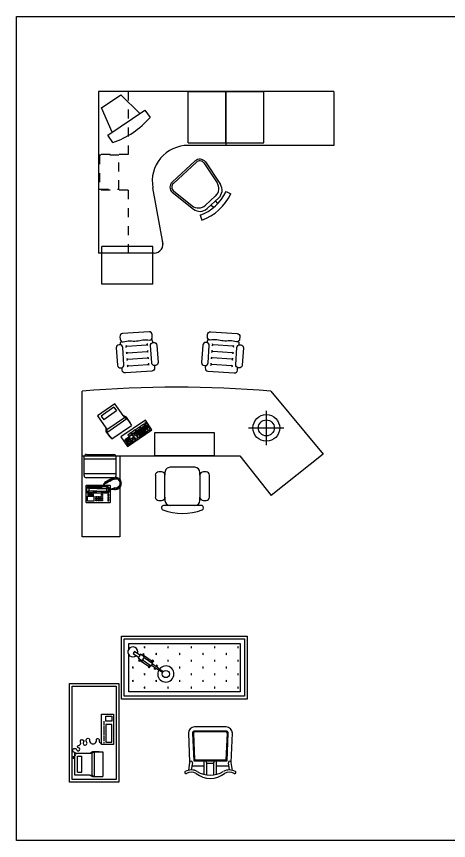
# Model space of a CAD drawing. Extents: x 0.3 to 17.9, y 0.2 to 10.4.
# Drawn here: x 0.34 to 5.15, y 0.21 to 9.38 of the extents above; entities that cross this region are included whole.
import ezdxf

# ---------------------------------------------------------------- set-up
doc = ezdxf.new("R2010")
doc.units = 0
doc.header["$MEASUREMENT"] = 0
doc.linetypes.add('DASHED2', pattern=[0.375, 0.25, -0.125])
doc.layers.get('0').update_dxf_attribs({"linetype": 'CONTINUOUS'})
doc.layers.add('Deftpoints', color=7, linetype='CONTINUOUS', plot=False)
doc.layers.add('www.dwgautocad.com', color=7, linetype='CONTINUOUS')
doc.styles.get("Standard").update_dxf_attribs({"font": 'verdana.ttf'})

# ---------------------------------------------------------------- blocks, each defined once
blk = doc.blocks.new('A$C171345A8')
for p, q in [((3772, 2304), (3772, 3804)), ((3772, 3804), (4472, 3804)), ((4472, 3804), (4472, 1105)), ((2248, 3226), (2384, 3226)), ((2384, 3226), (2841, 3226)), ((2841, 3226), (2937, 3226)), ((2937, 3226), (2962, 3226)), ((2110, 3068), (2110, 2664)), ((2224, 3132), (2174, 3132)), ((2288, 3130), (2288, 3068)), ((2288, 2664), (2288, 3068)), ((2937, 3068), (2937, 3130)), ((2937, 3068), (2937, 2664)), ((3052, 3132), (3002, 3132)), ((3116, 2664), (3116, 3068)), ((0, 2272), (970, 3040)), ((1551, 2304), (970, 3040)), ((2288, 2664), (2288, 2613)), ((2937, 2613), (2937, 2664)), ((3844, 2674), (3844, 2321)), ((4437, 2670), (4434, 2317)), ((2174, 2599), (2224, 2599)), ((2384, 2517), (2841, 2517)), ((3002, 2599), (3052, 2599)), ((4472, 2304), (1551, 2304)), ((2023, 2304), (3125, 2304)), ((2023, 1870), (2023, 2304)), ((3125, 2304), (3125, 1870)), ((973, 1105), (0, 2272)), ((1055, 2105), (1055, 1471)), ((3125, 1870), (2023, 1870)), ((1391, 1781), (731, 1781)), ((1592, 716), (1589, 667)), ((1706, 634), (2069, 608)), ((3616, 634), (3253, 608)), ((3730, 716), (3733, 667)), ((1697, 512), (2060, 487)), ((3625, 512), (3262, 487)), ((1689, 390), (2052, 365)), ((3634, 390), (3270, 365)), ((1680, 269), (2043, 243)), ((3642, 269), (3279, 243))]:
    blk.add_line(p, q)
at = {"linetype": 'ByBlock'}
for p, q in [((3954, 3169), (3961, 3175)), ((3954, 2933), (3954, 3169)), ((3961, 3175), (4395, 3175)), ((3995, 3137), (3976, 3137)), ((3976, 3137), (3976, 3106)), ((3976, 3106), (3995, 3106)), ((3995, 3093), (3976, 3093)), ((3976, 3093), (3976, 3062)), ((3976, 3062), (3995, 3062)), ((3995, 3106), (3995, 3137)), ((3995, 3062), (3995, 3093)), ((4096, 3122), (4096, 3140)), ((4096, 3140), (4115, 3140)), ((4115, 3122), (4096, 3122)), ((4096, 3109), (4115, 3109)), ((4096, 3090), (4096, 3109)), ((4115, 3090), (4096, 3090)), ((4096, 3059), (4096, 3078)), ((4096, 3078), (4115, 3078)), ((4115, 3140), (4115, 3122)), ((4115, 3109), (4115, 3090)), ((4115, 3078), (4115, 3059)), ((4131, 3122), (4131, 3140)), ((4131, 3140), (4149, 3140)), ((4149, 3122), (4131, 3122)), ((4131, 3109), (4149, 3109)), ((4131, 3090), (4131, 3109)), ((4149, 3090), (4131, 3090)), ((4131, 3078), (4149, 3078)), ((4131, 3059), (4131, 3078)), ((4149, 3140), (4149, 3122)), ((4149, 3109), (4149, 3090)), ((4149, 3078), (4149, 3059)), ((4165, 3122), (4165, 3140)), ((4165, 3140), (4184, 3140)), ((4184, 3122), (4165, 3122)), ((4165, 3090), (4165, 3109)), ((4165, 3109), (4184, 3109)), ((4184, 3090), (4165, 3090)), ((4165, 3059), (4165, 3078)), ((4165, 3078), (4184, 3078)), ((4184, 3140), (4184, 3122)), ((4184, 3109), (4184, 3090)), ((4184, 3078), (4184, 3059)), ((4200, 3122), (4200, 3140)), ((4200, 3140), (4219, 3140)), ((4219, 3122), (4200, 3122)), ((4200, 3109), (4219, 3109)), ((4200, 3090), (4200, 3109)), ((4219, 3090), (4200, 3090)), ((4200, 3059), (4200, 3078)), ((4200, 3078), (4219, 3078)), ((4219, 3140), (4219, 3122)), ((4219, 3109), (4219, 3090)), ((4219, 3078), (4219, 3059)), ((4256, 3052), (4256, 3144)), ((4256, 3144), (4373, 3144)), ((4373, 3144), (4373, 3052)), ((4395, 3175), (4401, 3169)), ((4401, 3169), (4401, 2854)), ((3813, 2923), (3799, 2915)), ((3799, 2915), (3803, 2895)), ((3827, 2905), (3813, 2923)), ((3829, 2925), (3827, 2905)), ((3847, 2927), (3829, 2925)), ((3857, 2909), (3847, 2927)), ((3861, 2927), (3857, 2909)), ((3876, 2926), (3861, 2927)), ((3883, 2919), (3876, 2926)), ((3876, 2900), (3885, 2911)), ((3887, 2921), (3883, 2919)), ((3885, 2911), (3901, 2911)), ((3903, 2920), (3887, 2921)), ((3901, 2911), (3917, 2913)), ((3933, 2928), (3903, 2920)), ((3917, 2913), (3947, 2920)), ((3965, 2936), (3933, 2928)), ((3947, 2920), (3967, 2925)), ((3954, 2854), (3954, 2922)), ((3992, 2936), (3965, 2936)), ((3967, 2925), (3992, 2927)), ((3995, 3049), (3976, 3049)), ((3976, 3049), (3976, 3018)), ((3976, 3018), (3995, 3018)), ((3980, 2980), (3995, 2996)), ((3980, 2936), (3980, 2980)), ((3980, 2889), (3980, 2926)), ((3983, 2971), (3989, 2983)), ((3983, 2971), (3983, 2936)), ((4024, 2955), (3983, 2971)), ((3983, 2926), (3983, 2895)), ((4024, 2911), (3983, 2895)), ((3989, 2983), (4002, 2986)), ((3992, 2927), (3992, 2936)), ((3995, 3018), (3995, 3049)), ((3995, 2996), (4376, 2996)), ((4002, 2986), (4030, 2958)), ((4002, 2986), (4086, 2986)), ((4002, 2879), (4030, 2908)), ((4030, 2958), (4024, 2955)), ((4024, 2911), (4024, 2955)), ((4030, 2908), (4024, 2911)), ((4200, 2958), (4030, 2958)), ((4200, 2908), (4030, 2908)), ((4086, 2986), (4102, 2980)), ((4115, 3059), (4096, 3059)), ((4096, 3015), (4096, 3040)), ((4096, 3040), (4115, 3040)), ((4115, 3015), (4096, 3015)), ((4102, 2980), (4118, 2971)), ((4115, 3040), (4115, 3015)), ((4118, 2971), (4140, 2967)), ((4149, 3059), (4131, 3059)), ((4140, 2967), (4200, 2967)), ((4184, 3059), (4165, 3059)), ((4219, 3059), (4200, 3059)), ((4231, 2967), (4200, 2967)), ((4200, 2958), (4341, 2958)), ((4200, 2908), (4341, 2908)), ((4253, 2971), (4231, 2967)), ((4269, 2980), (4253, 2971)), ((4373, 3052), (4256, 3052)), ((4272, 3043), (4263, 3043)), ((4263, 3043), (4263, 3018)), ((4263, 3018), (4272, 3018)), ((4285, 2986), (4269, 2980)), ((4272, 3018), (4272, 3043)), ((4291, 3043), (4282, 3043)), ((4282, 3043), (4282, 3018)), ((4282, 3018), (4291, 3018)), ((4370, 2986), (4285, 2986)), ((4291, 3018), (4291, 3043)), ((4300, 3043), (4300, 3018)), ((4310, 3043), (4300, 3043)), ((4300, 3018), (4310, 3018)), ((4310, 3018), (4310, 3043)), ((4329, 3043), (4319, 3043)), ((4319, 3043), (4319, 3018)), ((4319, 3018), (4329, 3018)), ((4329, 3018), (4329, 3043)), ((4348, 3043), (4338, 3043)), ((4338, 3043), (4338, 3018)), ((4338, 3018), (4348, 3018)), ((4370, 2986), (4341, 2958)), ((4341, 2958), (4348, 2955)), ((4341, 2908), (4348, 2911)), ((4370, 2879), (4341, 2908)), ((4348, 3018), (4348, 3043)), ((4348, 2955), (4388, 2971)), ((4348, 2911), (4348, 2955)), ((4348, 2911), (4388, 2895)), ((4366, 3043), (4357, 3043)), ((4357, 3043), (4357, 3018)), ((4357, 3018), (4366, 3018)), ((4366, 3018), (4366, 3043)), ((4382, 2983), (4370, 2986)), ((4376, 2996), (4392, 2983)), ((4388, 2971), (4382, 2983)), ((4388, 2971), (4388, 2895)), ((4392, 2983), (4392, 2889)), ((3764, 2813), (3744, 2806)), ((3744, 2806), (3747, 2794)), ((3747, 2828), (3746, 2817)), ((3746, 2817), (3764, 2813)), ((3751, 2857), (3747, 2844)), ((3747, 2844), (3764, 2836)), ((3764, 2836), (3747, 2828)), ((3747, 2794), (3764, 2793)), ((3772, 2855), (3751, 2857)), ((3764, 2793), (3752, 2778)), ((3752, 2778), (3757, 2768)), ((3757, 2768), (3776, 2770)), ((3767, 2883), (3759, 2871)), ((3759, 2871), (3772, 2855)), ((3776, 2770), (3759, 2757)), ((3759, 2757), (3768, 2746)), ((3784, 2880), (3767, 2883)), ((3768, 2746), (3785, 2754)), ((3770, 2803), (3773, 2841)), ((3786, 2766), (3770, 2803)), ((3785, 2904), (3773, 2895)), ((3773, 2895), (3784, 2880)), ((3773, 2841), (3791, 2875)), ((3785, 2754), (3778, 2736)), ((3803, 2895), (3785, 2904)), ((3813, 2738), (3786, 2766)), ((3791, 2875), (3822, 2899)), ((3822, 2899), (3862, 2902)), ((3862, 2902), (3876, 2900)), ((3958, 2771), (3921, 2750)), ((3945, 2755), (3962, 2745)), ((3950, 2737), (3945, 2755)), ((3961, 2848), (3954, 2854)), ((3963, 2769), (3958, 2771)), ((4395, 2848), (3961, 2848)), ((3964, 2773), (3963, 2769)), ((3990, 2787), (3964, 2773)), ((3969, 2769), (3984, 2758)), ((3975, 2752), (3969, 2769)), ((3998, 2873), (3980, 2889)), ((3983, 2895), (3989, 2882)), ((3984, 2758), (3998, 2764)), ((3989, 2882), (4002, 2879)), ((4025, 2807), (3990, 2787)), ((3990, 2781), (4005, 2768)), ((3998, 2764), (3990, 2781)), ((4376, 2873), (3998, 2873)), ((4002, 2879), (4086, 2879)), ((4005, 2768), (4015, 2773)), ((4015, 2773), (4010, 2792)), ((4010, 2792), (4028, 2781)), ((4044, 2818), (4025, 2807)), ((4028, 2781), (4038, 2787)), ((4038, 2787), (4033, 2803)), ((4033, 2803), (4049, 2793)), ((4050, 2811), (4044, 2818)), ((4049, 2793), (4056, 2795)), ((4054, 2821), (4050, 2817)), ((4050, 2817), (4050, 2811)), ((4060, 2829), (4054, 2821)), ((4056, 2795), (4058, 2802)), ((4058, 2802), (4059, 2814)), ((4059, 2814), (4071, 2823)), ((4065, 2836), (4060, 2829)), ((4068, 2848), (4065, 2836)), ((4071, 2823), (4075, 2830)), ((4075, 2830), (4077, 2848)), ((4086, 2879), (4102, 2886)), ((4102, 2886), (4118, 2895)), ((4118, 2895), (4140, 2898)), ((4140, 2898), (4200, 2898)), ((4231, 2898), (4200, 2898)), ((4253, 2895), (4231, 2898)), ((4269, 2886), (4253, 2895)), ((4285, 2879), (4269, 2886)), ((4370, 2879), (4285, 2879)), ((4382, 2882), (4370, 2879)), ((4392, 2889), (4376, 2873)), ((4388, 2895), (4382, 2882)), ((4401, 2854), (4395, 2848)), ((3778, 2736), (3785, 2728)), ((3785, 2728), (3803, 2737)), ((3803, 2737), (3797, 2718)), ((3797, 2718), (3810, 2713)), ((3810, 2713), (3827, 2729)), ((3861, 2729), (3813, 2738)), ((3827, 2729), (3826, 2709)), ((3826, 2709), (3839, 2706)), ((3839, 2706), (3848, 2723)), ((3848, 2723), (3854, 2703)), ((4436, 2629), (3852, 2634)), ((3854, 2703), (3870, 2706)), ((3921, 2750), (3861, 2729)), ((3870, 2724), (3883, 2710)), ((3870, 2706), (3870, 2724)), ((3883, 2710), (3897, 2715)), ((3884, 2714), (4397, 2710)), ((3897, 2735), (3904, 2717)), ((3897, 2715), (3897, 2735)), ((3904, 2717), (3923, 2722)), ((3923, 2722), (3921, 2741)), ((3921, 2741), (3940, 2730)), ((3940, 2730), (3950, 2737)), ((3962, 2745), (3975, 2752)), ((4435, 2357), (3850, 2362)), ((4394, 2277), (3884, 2281)), ((3631, 2132), (3178, 1819)), ((3447, 1983), (3474, 2002)), ((3474, 2002), (3538, 1910)), ((3537, 2045), (3480, 2006)), ((3480, 2006), (3494, 1985)), ((3494, 1985), (3512, 1998)), ((3512, 1998), (3525, 1980)), ((3574, 1992), (3517, 1952)), ((3525, 1980), (3545, 1994)), ((3533, 2012), (3551, 2024)), ((3545, 1994), (3533, 2012)), ((3551, 2024), (3537, 2045)), ((3619, 2098), (3548, 2048)), ((3548, 2048), (3609, 1959)), ((3926, 1991), (3559, 1738)), ((3561, 2036), (3594, 2058)), ((3570, 2016), (3621, 2051)), ((3600, 1953), (3574, 1992)), ((3594, 2058), (3583, 2073)), ((3588, 1997), (3635, 2030)), ((3597, 1977), (3648, 2012)), ((3601, 2085), (3624, 2053)), ((3609, 1959), (3681, 2008)), ((3681, 2008), (3619, 2098)), ((3624, 2053), (3639, 2063)), ((3624, 2053), (3651, 2014)), ((3754, 1953), (3631, 2132)), ((3651, 2014), (3665, 2024)), ((3967, 1944), (3926, 1991)), ((3962, 1945), (3926, 1991)), ((3209, 1819), (3236, 1837)), ((3236, 1837), (3248, 1820)), ((3250, 1848), (3426, 1969)), ((3263, 1830), (3250, 1848)), ((3538, 1910), (3273, 1727)), ((3277, 1866), (3290, 1848)), ((3278, 1814), (3451, 1933)), ((3282, 1790), (3466, 1917)), ((3285, 1766), (3488, 1906)), ((3290, 1848), (3415, 1935)), ((3301, 1641), (3754, 1953)), ((3466, 1842), (3394, 1793)), ((3415, 1935), (3402, 1953)), ((3426, 1969), (3439, 1951)), ((3439, 1951), (3460, 1966)), ((3444, 1950), (3456, 1932)), ((3460, 1966), (3447, 1983)), ((3456, 1932), (3465, 1939)), ((3465, 1939), (3475, 1924)), ((3482, 1818), (3466, 1842)), ((3546, 1898), (3471, 1846)), ((3471, 1846), (3488, 1822)), ((3475, 1924), (3487, 1932)), ((3487, 1932), (3500, 1914)), ((3488, 1822), (3562, 1874)), ((3500, 1914), (3494, 1910)), ((3494, 1910), (3506, 1892)), ((3517, 1952), (3544, 1914)), ((3544, 1914), (3600, 1953)), ((3562, 1874), (3546, 1898)), ((3609, 1941), (3552, 1902)), ((3552, 1902), (3568, 1878)), ((3568, 1878), (3625, 1917)), ((3625, 1917), (3609, 1941)), ((4015, 1868), (3643, 1611)), ((4015, 1868), (3962, 1945)), ((4033, 1849), (3967, 1944)), ((4016, 1816), (4015, 1868)), ((4037, 1786), (4033, 1849)), ((3178, 1819), (3301, 1641)), ((3273, 1727), (3209, 1819)), ((3248, 1820), (3263, 1830)), ((3272, 1810), (3260, 1828)), ((3263, 1804), (3272, 1810)), ((3276, 1786), (3263, 1804)), ((3270, 1782), (3276, 1786)), ((3284, 1761), (3270, 1782)), ((3278, 1757), (3284, 1761)), ((3288, 1742), (3278, 1757)), ((3302, 1729), (3281, 1715)), ((3281, 1715), (3297, 1691)), ((3297, 1691), (3318, 1705)), ((3318, 1705), (3302, 1729)), ((3385, 1787), (3314, 1737)), ((3314, 1737), (3330, 1713)), ((3330, 1713), (3401, 1763)), ((3401, 1763), (3385, 1787)), ((3394, 1793), (3410, 1769)), ((3410, 1769), (3482, 1818)), ((3559, 1738), (3586, 1686)), ((3589, 1688), (3559, 1738)), ((3586, 1686), (3654, 1588)), ((3643, 1611), (3589, 1688)), ((4016, 1816), (3691, 1591)), ((4037, 1786), (4016, 1816)), ((4191, 1562), (4037, 1786)), ((3691, 1591), (3643, 1611)), ((3654, 1588), (3713, 1553)), ((3712, 1562), (3691, 1591)), ((3713, 1553), (3869, 1339)), ((3836, 1471), (4074, 1636)), ((3869, 1339), (4191, 1562)), ((3883, 1403), (4122, 1567)), ((4122, 1567), (4074, 1636)), ((3883, 1403), (3836, 1471))]:
    blk.add_line(p, q, dxfattribs=at)
for points in [[(2188, 628), (2191, 673, 0.414214), (2140, 732), (1651, 766, 0.414214), (1592, 716)], [(3134, 628), (3131, 673, -0.414214), (3182, 732), (3672, 766, -0.414214), (3730, 716)], [(2147, 51, -0.414214), (2089, 0), (1599, 34, -0.414214), (1548, 93), (1552, 139, -0.414214), (1610, 189)], [(1559, 244), (1558, 226, 0.236068), (1577, 181)], [(1610, 189, 0.055299), (1732, 166, -0.118462), (1976, 149, 0.055299), (2100, 155, -0.414214), (2150, 97), (2147, 51, -0.414214)], [(2132, 142, 0.236068), (2157, 184), (2158, 199)], [(3190, 142, -0.236068), (3166, 184), (3165, 199)], [(3712, 189, -0.055299), (3590, 166, 0.118462), (3347, 149, -0.055299), (3222, 155, 0.414214), (3172, 97), (3175, 51, 0.414214)], [(3175, 51, 0.414214), (3233, 0), (3723, 34, 0.414214), (3774, 93), (3770, 139, 0.414214), (3712, 189)], [(3763, 244), (3764, 226, -0.236068), (3746, 181)]]:
    blk.add_lwpolyline(points, format="xyb")
for points in [[(1602, 293, -0.414214), (1543, 243), (1532, 243, -0.414214), (1482, 302), (1504, 623, -0.414214), (1562, 673), (1574, 673, -0.414214), (1624, 614)], [(2115, 257, 0.414214), (2166, 199), (2177, 198, 0.414214), (2235, 249), (2258, 570, 0.414214), (2207, 628), (2196, 629, 0.414214), (2138, 578)], [(3207, 257, -0.414214), (3156, 199), (3145, 198, -0.414214), (3087, 249), (3064, 570, -0.414214), (3115, 628), (3126, 629, -0.414214), (3184, 578)], [(3720, 293, 0.414214), (3779, 243), (3790, 243, 0.414214), (3841, 302), (3818, 623, 0.414214), (3760, 673), (3748, 673, 0.414214), (3698, 614)]]:
    blk.add_lwpolyline(points, format="xyb", close=True)
for radius in [248, 148]:
    blk.add_circle((1057, 1785), radius)
for centre, radius, start, end in [((2609, 2317), 1054, 69.6389, 110.0456), ((2263, 3267), 42.7, 110.0456, 249.9544), ((2384, 3130), 96.2, 90, 180), ((2841, 3130), 96.2, 0, 90), ((2962, 3267), 40.3, 270, 69.6389), ((2174, 3068), 64.2, 90, 180), ((2224, 3068), 64.2, 0, 90), ((3002, 3068), 64.2, 90, 180), ((3052, 3068), 64.2, 0, 90), ((2174, 2664), 64.2, 180, 270), ((2224, 2664), 64.2, 270, 0), ((2384, 2613), 96.2, 180, 270), ((2841, 2613), 96.2, 270, 0), ((3002, 2664), 64.2, 180, 270), ((3052, 2664), 64.2, 270, 0), ((3884, 2674), 40, 89.5491, 180), ((4397, 2670), 40, 359.603, 89.5491), ((3884, 2321), 40, 180, 269.5491), ((4394, 2317), 40, 269.5491, 359.603), ((2723, 21731), 20700, 265.151, 274.849), ((1704, 613), 20.7, 85.9751, 175.9751), ((1707, 654), 20.7, 175.9751, 265.9751), ((2070, 629), 20.7, 265.9751, 355.9751), ((3252, 629), 20.7, 184.0249, 274.0249), ((3615, 654), 20.7, 274.0249, 4.0249), ((3618, 613), 20.7, 4.0249, 94.0249), ((1696, 492), 20.7, 85.9751, 175.9751), ((1699, 533), 20.7, 175.9751, 265.9751), ((2062, 507), 20.7, 265.9751, 355.9751), ((2059, 466), 20.7, 355.9751, 85.9751), ((2068, 588), 20.7, 355.9751, 85.9751), ((3255, 588), 20.7, 94.0249, 184.0249), ((3260, 507), 20.7, 184.0249, 274.0249), ((3263, 466), 20.7, 94.0249, 184.0249), ((3623, 533), 20.7, 274.0249, 4.0249), ((3626, 492), 20.7, 4.0249, 94.0249), ((1687, 370), 20.7, 85.9751, 175.9751), ((1690, 411), 20.7, 175.9751, 265.9751), ((2053, 386), 20.7, 265.9751, 355.9751), ((2050, 344), 20.7, 355.9751, 85.9751), ((3269, 386), 20.7, 184.0249, 274.0249), ((3272, 344), 20.7, 94.0249, 184.0249), ((3632, 411), 20.7, 274.0249, 4.0249), ((3635, 370), 20.7, 4.0249, 94.0249), ((1679, 248), 20.7, 85.9751, 175.9751), ((1681, 289), 20.7, 175.9751, 265.9751), ((2045, 264), 20.7, 265.9751, 355.9751), ((2042, 223), 20.7, 355.9751, 85.9751), ((3277, 264), 20.7, 184.0249, 274.0249), ((3280, 223), 20.7, 94.0249, 184.0249), ((3641, 289), 20.7, 274.0249, 4.0249), ((3644, 248), 20.7, 4.0249, 94.0249)]:
    blk.add_arc(centre, radius, start, end)
blk.add_point((4472, 2304), dxfattribs=at)
blk = doc.blocks.new('11PCOM09-MON')
at = {"color": 0, "linetype": 'ByBlock'}
for p, q in [((9.375, 14.75), (11.25, 15.875)), ((10.625, 14.75), (12.125, 15.75)), ((11.25, 15.875), (15.25, 15.875)), ((12.125, 15.75), (15.375, 15.75)), ((12.125, 15.75), (12.125, 0.125)), ((15.25, 15.875), (17.375, 15.625)), ((15.375, 15.75), (17.375, 15.625)), ((17.375, 15.625), (17.375, 0.25)), ((0, 1), (0, 14.75)), ((0, 14.75), (9.375, 14.75)), ((1.5, 2.875), (1.5, 12.875)), ((1.5, 12.875), (4.375, 12.875)), ((4.375, 2.875), (4.375, 12.875)), ((9.375, 14.75), (10.625, 14.75)), ((10.625, 14.75), (10.625, 1.125)), ((9.125, 1), (0, 1)), ((1.5, 2.875), (4.375, 2.875)), ((11.25, 0), (9.125, 1)), ((9.375, 1.125), (10.625, 1.125)), ((10.625, 1.125), (12.125, 0.125)), ((15.375, 0), (11.25, 0)), ((12.125, 0.125), (15.375, 0.125)), ((17.375, 0.25), (15.375, 0)), ((15.375, 0.125), (17.375, 0.25))]:
    blk.add_line(p, q, dxfattribs=at)
blk = doc.blocks.new('A$C7321269A')
at = {"linetype": 'ByBlock'}
for p, q in [((419.3, 1621.8), (757.1, 1621.8)), ((419.3, 1488.5), (419.3, 1621.8)), ((434.8, 1595.2), (450.4, 1595.2)), ((641.9, 1575.9), (444.1, 1575.9)), ((444.1, 1575.9), (444.1, 1507)), ((459.3, 1595.2), (512.6, 1595.2)), ((519.3, 1595.2), (572.6, 1595.2)), ((577, 1595.2), (632.6, 1595.2)), ((637.1, 1595.2), (679.3, 1595.2)), ((641.9, 1507), (641.9, 1575.9)), ((680.4, 1575.9), (733.7, 1575.9)), ((680.4, 1509.2), (680.4, 1575.9)), ((733.7, 1575.9), (733.7, 1509.2)), ((757.1, 1621.8), (757.1, 1488.5)), ((757.1, 1488.5), (419.3, 1488.5)), ((444.1, 1507), (641.9, 1507)), ((733.7, 1509.2), (680.4, 1509.2))]:
    blk.add_line(p, q, dxfattribs=at)
for p, q in [((1117.6, 1270.9), (1136.3, 1270.9)), ((1122.3, 1270.9), (1119.3, 1276.1)), ((1124.6, 1270.9), (1124.6, 1278.4)), ((1127, 1270.9), (1127, 1280.2)), ((1129.3, 1270.9), (1129.3, 1278.4)), ((1131.6, 1270.9), (1134.6, 1276.1)), ((1267.6, 1270.9), (1286.3, 1270.9)), ((1272.3, 1270.9), (1269.3, 1276.1)), ((1274.6, 1270.9), (1274.6, 1278.4)), ((1277, 1270.9), (1277, 1280.2)), ((1279.3, 1270.9), (1279.3, 1278.4)), ((1281.6, 1270.9), (1284.6, 1276.1)), ((1355.4, 1193.8), (1291.5, 1098.6)), ((1042.6, 1141), (1061.3, 1141)), ((1047.3, 1141), (1044.3, 1146.2)), ((1049.6, 1141), (1049.6, 1148.5)), ((1052, 1141), (1052, 1150.3)), ((1054.3, 1141), (1054.3, 1148.5)), ((1056.6, 1141), (1059.6, 1146.2)), ((1192.6, 1141), (1211.3, 1141)), ((1197.3, 1141), (1194.3, 1146.2)), ((1199.6, 1141), (1199.6, 1148.5)), ((1202, 1141), (1202, 1150.3)), ((1204.3, 1141), (1204.3, 1148.5)), ((1206.6, 1141), (1209.6, 1146.2)), ((1413.2, 1155), (1349.3, 1059.8)), ((1492.6, 1141), (1511.3, 1141)), ((1497.3, 1141), (1494.3, 1146.2)), ((1499.6, 1141), (1499.6, 1148.5)), ((1502, 1141), (1502, 1150.3)), ((1504.3, 1141), (1504.3, 1148.5)), ((1506.6, 1141), (1509.6, 1146.2)), ((1117.6, 1011.1), (1136.3, 1011.1)), ((1122.3, 1011.1), (1119.3, 1016.3)), ((1124.6, 1011.1), (1124.6, 1018.6)), ((1127, 1011.1), (1127, 1020.4)), ((1129.3, 1011.1), (1129.3, 1018.6)), ((1131.6, 1011.1), (1134.6, 1016.3)), ((1417.6, 1011.1), (1436.3, 1011.1)), ((1422.3, 1011.1), (1419.3, 1016.3)), ((1424.6, 1011.1), (1424.6, 1018.6)), ((1427, 1011.1), (1427, 1020.4)), ((1429.3, 1011.1), (1429.3, 1018.6)), ((1431.6, 1011.1), (1434.6, 1016.3)), ((1042.6, 881.2), (1061.3, 881.2)), ((1047.3, 881.2), (1044.3, 886.4)), ((1049.6, 881.2), (1049.6, 888.7)), ((1052, 881.2), (1052, 890.5)), ((1054.3, 881.2), (1054.3, 888.7)), ((1056.6, 881.2), (1059.6, 886.4)), ((1342.6, 881.2), (1361.3, 881.2)), ((1347.3, 881.2), (1344.3, 886.4)), ((1349.6, 881.2), (1349.6, 888.7)), ((1352, 881.2), (1352, 890.5)), ((1354.3, 881.2), (1354.3, 888.7)), ((1356.6, 881.2), (1359.6, 886.4)), ((1492.6, 881.2), (1511.3, 881.2)), ((1497.3, 881.2), (1494.3, 886.4)), ((1499.6, 881.2), (1499.6, 888.7)), ((1502, 881.2), (1502, 890.5)), ((1504.3, 881.2), (1504.3, 888.7)), ((1506.6, 881.2), (1509.6, 886.4)), ((1117.6, 751.3), (1136.3, 751.3)), ((1122.3, 751.3), (1119.3, 756.4)), ((1124.6, 751.3), (1124.6, 758.8)), ((1127, 751.3), (1127, 760.6)), ((1129.3, 751.3), (1129.3, 758.8)), ((1131.6, 751.3), (1134.6, 756.4)), ((1267.6, 751.3), (1286.3, 751.3)), ((1272.3, 751.3), (1269.3, 756.4)), ((1274.6, 751.3), (1274.6, 758.8)), ((1277, 751.3), (1277, 760.6)), ((1279.3, 751.3), (1279.3, 758.8)), ((1281.6, 751.3), (1284.6, 756.4)), ((1417.6, 751.3), (1436.3, 751.3)), ((1422.3, 751.3), (1419.3, 756.4)), ((1424.6, 751.3), (1424.6, 758.8)), ((1427, 751.3), (1427, 760.6)), ((1429.3, 751.3), (1429.3, 758.8)), ((1431.6, 751.3), (1434.6, 756.4)), ((221.6, 642), (131.4, 656.7)), ((545.6, 656.7), (221.6, 642)), ((213.8, 610), (135.7, 624.7)), ((183, 615.8), (183, 485.9)), ((545.1, 610.7), (239, 596)), ((239, 596), (239, 225.6)), ((545.6, 600.7), (249, 586.5)), ((249, 586.5), (249, 235.2)), ((559.6, 236.7), (559.6, 586.7)), ((569.6, 236.7), (569.6, 586.7)), ((615.6, 236.7), (615.6, 586.7)), ((1042.6, 621.3), (1061.3, 621.3)), ((1047.3, 621.3), (1044.3, 626.5)), ((1049.6, 621.3), (1049.6, 628.8)), ((1052, 621.3), (1052, 630.7)), ((1054.3, 621.3), (1054.3, 628.8)), ((1056.6, 621.3), (1059.6, 626.5)), ((1192.6, 621.3), (1211.3, 621.3)), ((1197.3, 621.3), (1194.3, 626.5)), ((1199.6, 621.3), (1199.6, 628.8)), ((1202, 621.3), (1202, 630.7)), ((1204.3, 621.3), (1204.3, 628.8)), ((1206.6, 621.3), (1209.6, 626.5)), ((1342.6, 621.3), (1361.3, 621.3)), ((1347.3, 621.3), (1344.3, 626.5)), ((1349.6, 621.3), (1349.6, 628.8)), ((1352, 621.3), (1352, 630.7)), ((1354.3, 621.3), (1354.3, 628.8)), ((1356.6, 621.3), (1359.6, 626.5)), ((1492.6, 621.3), (1511.3, 621.3)), ((1497.3, 621.3), (1494.3, 626.5)), ((1499.6, 621.3), (1499.6, 628.8)), ((1502, 621.3), (1502, 630.7)), ((1504.3, 621.3), (1504.3, 628.8)), ((1506.6, 621.3), (1509.6, 626.5)), ((219.8, 485.9), (87.8, 485.9)), ((1117.6, 491.4), (1136.3, 491.4)), ((1122.3, 491.4), (1119.3, 496.6)), ((1124.6, 491.4), (1124.6, 498.9)), ((1127, 491.4), (1127, 500.8)), ((1129.3, 491.4), (1129.3, 498.9)), ((1131.6, 491.4), (1134.6, 496.6)), ((1267.6, 491.4), (1286.3, 491.4)), ((1272.3, 491.4), (1269.3, 496.6)), ((1274.6, 491.4), (1274.6, 498.9)), ((1277, 491.4), (1277, 500.8)), ((1279.3, 491.4), (1279.3, 498.9)), ((1281.6, 491.4), (1284.6, 496.6)), ((1417.6, 491.4), (1436.3, 491.4)), ((1422.3, 491.4), (1419.3, 496.6)), ((1424.6, 491.4), (1424.6, 498.9)), ((1427, 491.4), (1427, 500.8)), ((1429.3, 491.4), (1429.3, 498.9)), ((1431.6, 491.4), (1434.6, 496.6)), ((80.7, 373.7), (219.8, 373.7)), ((219.8, 453.9), (80.9, 453.9)), ((211, 453.9), (211, 373.7)), ((1049.6, 361.5), (1049.6, 369)), ((1052, 361.5), (1052, 370.9)), ((1054.3, 361.5), (1054.3, 369)), ((1199.6, 361.5), (1199.6, 369)), ((1202, 361.5), (1202, 370.9)), ((1204.3, 361.5), (1204.3, 369)), ((1349.6, 361.5), (1349.6, 369)), ((1352, 361.5), (1352, 370.9)), ((1354.3, 361.5), (1354.3, 369)), ((1499.6, 361.5), (1499.6, 369)), ((1502, 361.5), (1502, 370.9)), ((1504.3, 361.5), (1504.3, 369)), ((87.5, 341.7), (219.5, 341.7)), ((183, 341.7), (183, 206.5)), ((1042.6, 361.5), (1061.3, 361.5)), ((1047.3, 361.5), (1044.3, 366.7)), ((1056.6, 361.5), (1059.6, 366.7)), ((1192.6, 361.5), (1211.3, 361.5)), ((1197.3, 361.5), (1194.3, 366.7)), ((1206.6, 361.5), (1209.6, 366.7)), ((1342.6, 361.5), (1361.3, 361.5)), ((1347.3, 361.5), (1344.3, 366.7)), ((1356.6, 361.5), (1359.6, 366.7)), ((1492.6, 361.5), (1511.3, 361.5)), ((1497.3, 361.5), (1494.3, 366.7)), ((1506.6, 361.5), (1509.6, 366.7)), ((135.7, 198.7), (213.8, 211.6)), ((239, 225.6), (545.2, 212.7)), ((249, 235.2), (545.6, 222.7)), ((1117.6, 231.6), (1136.3, 231.6)), ((1122.3, 231.6), (1119.3, 236.8)), ((1124.6, 231.6), (1124.6, 239.1)), ((1127, 231.6), (1127, 241)), ((1129.3, 231.6), (1129.3, 239.1)), ((1131.6, 231.6), (1134.6, 236.8)), ((1267.6, 231.6), (1286.3, 231.6)), ((1272.3, 231.6), (1269.3, 236.8)), ((1274.6, 231.6), (1274.6, 239.1)), ((1277, 231.6), (1277, 241)), ((1279.3, 231.6), (1279.3, 239.1)), ((1281.6, 231.6), (1284.6, 236.8)), ((1417.6, 231.6), (1436.3, 231.6)), ((1422.3, 231.6), (1419.3, 236.8)), ((1424.6, 231.6), (1424.6, 239.1)), ((1427, 231.6), (1427, 241)), ((1429.3, 231.6), (1429.3, 239.1)), ((1431.6, 231.6), (1434.6, 236.8)), ((131.4, 166.7), (218.9, 179.6)), ((218.9, 179.6), (545.6, 166.7)), ((1042.6, 101.7), (1061.3, 101.7)), ((1047.3, 101.7), (1044.3, 106.9)), ((1049.6, 101.7), (1049.6, 109.2)), ((1052, 101.7), (1052, 111.1)), ((1054.3, 101.7), (1054.3, 109.2)), ((1056.6, 101.7), (1059.6, 106.9)), ((1192.6, 101.7), (1211.3, 101.7)), ((1197.3, 101.7), (1194.3, 106.9)), ((1199.6, 101.7), (1199.6, 109.2)), ((1202, 101.7), (1202, 111.1)), ((1204.3, 101.7), (1204.3, 109.2)), ((1206.6, 101.7), (1209.6, 106.9)), ((1342.6, 101.7), (1361.3, 101.7)), ((1347.3, 101.7), (1344.3, 106.9)), ((1349.6, 101.7), (1349.6, 109.2)), ((1352, 101.7), (1352, 111.1)), ((1354.3, 101.7), (1354.3, 109.2)), ((1356.6, 101.7), (1359.6, 106.9)), ((1492.6, 101.7), (1511.3, 101.7)), ((1497.3, 101.7), (1494.3, 106.9)), ((1499.6, 101.7), (1499.6, 109.2)), ((1502, 101.7), (1502, 111.1)), ((1504.3, 101.7), (1504.3, 109.2)), ((1506.6, 101.7), (1509.6, 106.9))]:
    blk.add_line(p, q)
for points in [[(0.5, 1979.2), (1100.5, 1979.2), (1100.5, 1429.2), (0.5, 1429.2)], [(30.5, 1949.2), (1070.5, 1949.2), (1070.5, 1459.2), (30.5, 1459.2)], [(926.1, 0.3), (926.1, 1400.3), (1626.1, 1400.3), (1626.1, 0.3)], [(956.1, 30.3), (956.1, 1370.3), (1596.1, 1370.3), (1596.1, 30.3)], [(1383.5, 1217), (1352.5, 1170.8), (1393, 1143.6), (1424, 1189.8)], [(1301.6, 1065.5), (1256.7, 998.6), (1268.9, 990.4), (1313.9, 1057.3)], [(1258.7, 997.7), (1223.4, 945.1), (1232, 939.2), (1267.3, 991.8)]]:
    blk.add_lwpolyline(points, close=True)
blk.add_lwpolyline([(256.7, 1920.3, -1), (292.1, 1920.3, 0.595167), (330.4, 1923.4, -1.928701), (357.8, 1897.6, 1.630291), (383.1, 1879.9, -0.86838), (408.4, 1879.9, 0.493868), (448.8, 1857.1, -1.65081), (446.3, 1824.2, 1.965441), (448.8, 1788.8, -0.481989), (486.7, 1781.2, -0.603111), (469, 1756, 1.133542), (469, 1680.1, -1.233214), (466.5, 1649.7, 0.602981), (439, 1621.8, -0.520289)], format="xyb")
for points in [[(1481.9, 1320.3), (1546.1, 1320.3), (1546.1, 80.3), (1006.1, 80.3)], [(1006.1, 80.3), (1006.1, 1320.3), (1419, 1320.3)], [(1354.5, 1211.2), (1346.8, 1199.6), (1364.1, 1188)], [(1371.9, 1199.6), (1354.5, 1211.2)], [(1431.6, 1270.9), (1391.8, 1211.5)], [(1414.8, 1196), (1454.6, 1255.4), (1431.6, 1270.9)], [(1282.8, 1104.4), (1275.1, 1092.8), (1300.6, 1075.7)], [(1308.4, 1087.2), (1282.8, 1104.4)], [(1360.8, 1165.3), (1296.3, 1069.2), (1319.3, 1053.7), (1383.8, 1149.8)], [(1404.6, 1160.9), (1421.9, 1149.2), (1429.6, 1160.8), (1412.3, 1172.4)], [(1267.7, 1016), (1254.5, 1024.9), (1262.2, 1036.4), (1275.5, 1027.5)], [(1280.8, 1007.2), (1294.1, 998.3), (1301.8, 1009.8), (1288.6, 1018.7)], [(1323.6, 1060.3), (1350.2, 1042.4), (1358, 1054), (1331.4, 1071.8)]]:
    blk.add_lwpolyline(points)
blk.add_circle((1204.3, 907.3), 40)
for centre, radius, start, end in [((1450.5, 1274.6), 55.5, 250.9131, 221.99119), ((1204.3, 907.3), 90, 59.45581, 52.80605), ((107.6, 683.6), 12.5, 32.27851, 213.42736), ((-4.9, 622.4), 115.6, 332.48586, 29.07889), ((-4.9, 622.4), 140.6, 332.48586, 28.88271), ((217.7, 626), 16.5, 256.27479, 103.72521), ((545.6, 586.7), 70, 0, 90), ((287.3, 411.7), 246.4, 140.3459, 219.6541), ((345.3, 413.4), 267.6, 147.31862, 212.68138), ((545.6, 586.7), 24, 0, 90), ((545.6, 586.7), 14, 0, 90), ((223, 469.9), 16.3, 258.67477, 101.32523), ((223, 357.7), 16.3, 257.79146, 101.19864), ((-4.9, 201.1), 115.6, 331.97803, 27.51414), ((-4.9, 201.1), 140.6, 331.11729, 27.51414), ((216.4, 195.6), 16.2, 260.86137, 99.13863), ((545.6, 236.7), 14, 270, 0), ((545.6, 236.7), 70, 270, 0), ((545.6, 236.7), 24, 270, 0), ((107.6, 139.9), 12.5, 146.57264, 327.72149)]:
    blk.add_arc(centre, radius, start, end)
at = {"linetype": 'ByBlock', "xscale": 17.78, "yscale": 17.78, "zscale": 17.78, "rotation": 270}
blk.add_blockref('11PCOM09-MON', (59.5, 1918.8), dxfattribs=at)
at = {"flags": 9}
for tag in ['YSIZE', 'ZSIZE', 'XSIZE']:
    blk.add_attdef(tag, (0, 0.2, 0), '', height=0.5, dxfattribs=at)
blk = doc.blocks.new('A$C4666216D')
for p, q in [((2620, 2145.9), (0, 2145.9)), ((0, 2145.9), (0, 345.9)), ((1000, 1575.9), (1000, 2145.9)), ((1000, 2145.9), (1420, 2145.9)), ((1420, 2145.9), (1420, 1545.9)), ((1420, 1575.9), (1420, 2145.9)), ((1420, 1575.9), (1420, 2145.9)), ((1420, 2145.9), (1840, 2145.9)), ((1840, 1575.9), (1840, 2145.9)), ((2620, 2145.9), (2620, 1545.9)), ((35.9, 1962.9), (251.1, 2108.2)), ((251.1, 2108.2), (462.2, 1901.9)), ((152.3, 1692.6), (35.9, 1962.9)), ((104.7, 1660.3), (519, 1940.2)), ((519, 1940.2), (575, 1857.3)), ((160.6, 1577.5), (104.7, 1660.3)), ((1000, 1575.9), (1420, 1575.9)), ((1420, 1575.9), (1840, 1575.9)), ((2620, 1545.9), (1000, 1545.9)), ((821.9, 1137.6), (1077.8, 1373.1)), ((834.9, 1123.4), (1090.8, 1359)), ((1175.2, 1352.2), (1321.6, 1131.1)), ((1191.2, 1362.8), (1358.2, 1110.6)), ((720, 445.9), (606.4, 1074.8)), ((822.9, 1023.7), (1060.4, 836.5)), ((834.8, 1038.7), (1043, 874.6)), ((1420.8, 1033.5), (1473.9, 1008.5)), ((1192.3, 880.4), (1303.5, 982.8)), ((1209.8, 842.2), (1340.1, 962.3)), ((1329.2, 898.8), (1302.6, 927.7)), ((1280.3, 853.1), (1253.4, 882.4)), ((1132.1, 767.7), (1152.7, 712.7)), ((606.9, 420), (36.9, 420)), ((36.9, 0), (36.9, 420)), ((606.9, 0), (606.9, 420)), ((620, 345.9), (0, 345.9)), ((606.9, 0), (36.9, 0))]:
    blk.add_line(p, q)
at = {"linetype": 'DASHED2', "ltscale": 200}
for p, q in [((330.2, 2145.9), (330.2, 1445.9)), ((330.2, 1445.9), (0, 1445.9)), ((227.9, 1436.3), (13.8, 1436.3)), ((13.8, 1436.3), (13.8, 1057.4)), ((227.9, 1057.4), (227.9, 1436.3)), ((330.2, 1045.9), (0, 1045.9)), ((13.8, 1057.4), (227.9, 1057.4)), ((330.2, 1045.9), (330.2, 345.9))]:
    blk.add_line(p, q, dxfattribs=at)
for centre, radius, start, end in [((-154.2, 2490.2), 965.5, 289.03006, 319.04352), ((1000, 1145.9), 400, 90, 190.24176), ((1129.8, 1316.6), 76.8, 36.92583, 132.63642), ((1129.8, 1316.6), 57.6, 36.92583, 132.63642), ((873.9, 1081.1), 76.8, 132.63642, 228.34701), ((873.9, 1081.1), 57.6, 132.63642, 228.34701), ((1225.5, 1067.5), 115.2, 312.63642, 33.51275), ((1262.1, 1047), 115.2, 312.63642, 33.51275), ((949.8, 1255.3), 520.6, 290.49553, 334.77731), ((949.8, 1255.3), 579.4, 290.49553, 334.77731), ((1114.3, 965.1), 115.2, 231.76009, 312.63642), ((1131.7, 926.9), 115.2, 231.76009, 312.63642), ((620, 445.9), 100, 270, 20.48352)]:
    blk.add_arc(centre, radius, start, end)

msp = doc.modelspace()

# ---------------------------------------------------------------- linework, layer by layer
at = {"layer": 'Deftpoints'}
msp.add_lwpolyline([(0.3387, 9.3843), (17.8913, 9.3843), (17.8913, 0.2074), (0.3387, 0.2074)], close=True, dxfattribs=at)

# ---------------------------------------------------------------- block references
at = {"layer": 'www.dwgautocad.com', "xscale": 0.00100000000000001, "yscale": 0.00100000000000001, "zscale": 0.00100000000000001}
msp.add_blockref('A$C4666216D', (1.2498, 6.4023), dxfattribs=at)
at = {"layer": 'www.dwgautocad.com'}
for name, p, xscale, yscale, zscale, rotation in [('A$C171345A8', (3.7537, 5.8736), 0.0006000000000000062, 0.0006000000000000062, 0.0006000000000000062, 180), ('A$C7321269A', (2.9081, 0.8572), 0.00100000000000001, 0.00100000000000001, 0.00100000000000001, 90)]:
    msp.add_blockref(name, p, dxfattribs=dict(at, xscale=xscale, yscale=yscale, zscale=zscale, rotation=rotation))

doc.saveas('drawing.dxf')
